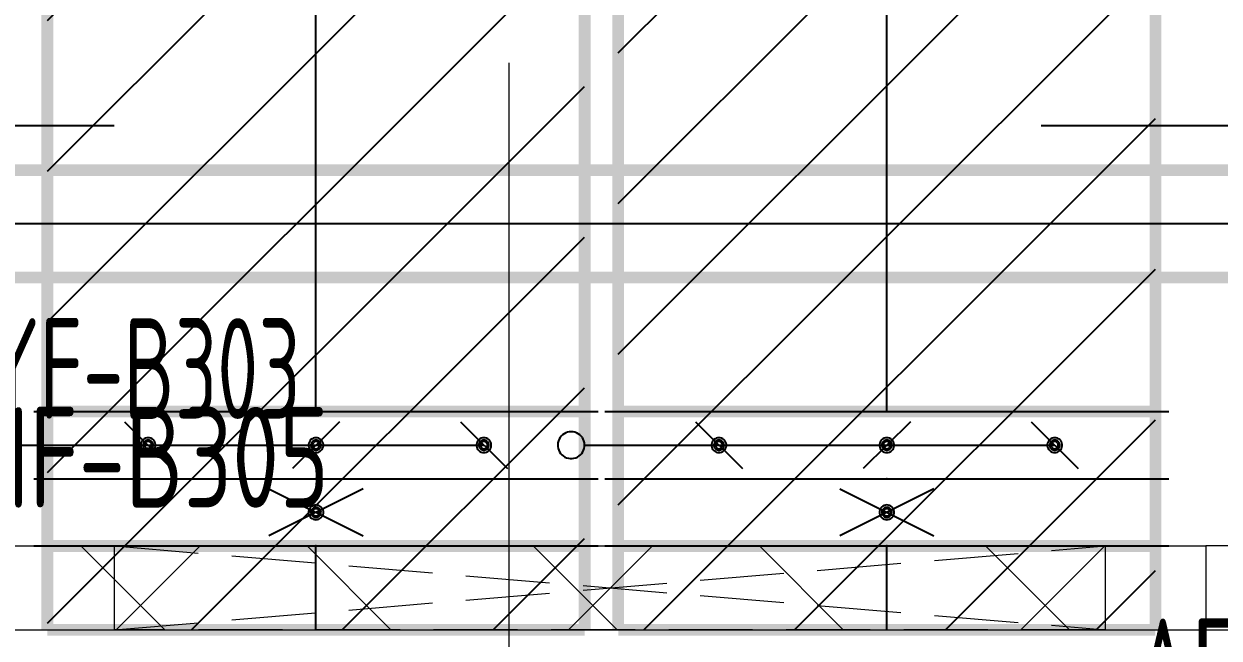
# Model space of a CAD drawing. Extents: x 4 to 13611208, y -605838 to 574722.
# Drawn here: x 13451852 to 13455412, y -5485 to -3655 of the extents above; entities that cross this region are included whole.
import ezdxf

# ---------------------------------------------------------------- set-up
doc = ezdxf.new("R2010")
doc.units = 0
doc.header["$LTSCALE"] = 1000
doc.header["$MEASUREMENT"] = 0
for name, pattern in [('CENTER2', [28.575, 19.05, -3.175, 3.175, -3.175]), ('DASH', [0.35, 0.25, -0.1]), ('DOTE', [2.42, 2, -0.2, 0.02, -0.2])]:
    doc.linetypes.add(name, pattern=pattern)
for name, color, linetype in [('DUCT-D-P中心线', 5, 'CENTER2'), ('DUCT-D-P标注', 7, 'Continuous'), ('DUCT-D-P法兰', 2, 'Continuous'), ('DUCT-D-P管', 6, 'Continuous'), ('DUCT-D-P管端线', 2, 'Continuous'), ('DUCT-D-P阀门', 7, 'Continuous'), ('DUCT-K-P中心线', 5, 'CENTER2'), ('DUCT-K-P标注', 7, 'Continuous'), ('DUCT-K-P管', 191, 'Continuous'), ('DUCT-X-P标注', 7, 'Continuous')]:
    doc.layers.add(name, color=color, linetype=linetype)
doc.layers.add('建筑底图', color=8, linetype='Continuous', lineweight=13)
doc.styles.add('67', font='gbenor.shx', dxfattribs={"width": 0.7, "bigfont": 'hztxt.shx'})
doc.styles.add('du', font='gbenor.shx', dxfattribs={"width": 0.8, "bigfont": 'hztxt.shx'})

# ---------------------------------------------------------------- blocks, each defined once
blk = doc.blocks.new('_FZH')
blk.add_lwpolyline([(-0.5, -0.5), (0.5, -0.5), (0.5, 0.5), (-0.5, 0.5)], close=True)

msp = doc.modelspace()

# ---------------------------------------------------------------- hatches: boundary and pattern name
at = {"layer": 'DUCT-D-P管'}
h = msp.add_hatch(dxfattribs=at)
h.set_pattern_fill('ANSI31', color=8, scale=200)
h.set_pattern_definition([(45, (0, 0), (-224.506403, 224.506403), [])])
h.paths.add_polyline_path([(13451922.1, -2710.3), (13453522.1, -2710.3), (13453522.1, -5460.3), (13451922.1, -5460.3)])
h.paths.add_polyline_path([(13453622.1, -2710.3), (13455222.1, -2710.3), (13455222.1, -5460.3), (13453622.1, -5460.3)])
at = {"layer": '建筑底图'}
h = msp.add_hatch(dxfattribs=at)
h.set_pattern_fill('ANSI37', color=8, scale=300, style=0)
h.set_pattern_definition([(45, (0, 0), (-336.759605, 336.759605), []), (135, (0, 0), (-336.759605, -336.759605), [])])
h.paths.add_polyline_path([(13455372.4, -5460.3), (13455372.4, -5210.3), (13455497.4, -5210.3), (13451822.4, -5210.3), (13451822.4, -5460.3)])

# ---------------------------------------------------------------- linework, layer by layer
at = {"layer": 'DUCT-D-P中心线'}
for p, q in [((13452722.1, -4809.7), (13452722.1, -2710.3)), ((13454422.1, -4809.7), (13454422.1, -2710.3)), ((13452722.1, -5460.3), (13452722.1, -5210.3)), ((13454422.1, -5460.3), (13454422.1, -5210.3))]:
    msp.add_line(p, q, dxfattribs=at)
at = {"layer": 'DUCT-D-P标注'}
for points in [[(13452121.1, -3957.9), (13449488.3, -3957.9)], [(13457615.9, -3957.9), (13454881.4, -3957.9)]]:
    msp.add_lwpolyline(points, dxfattribs=at)
at = {"layer": 'DUCT-D-P法兰'}
for p, q in [((13451882.1, -4809.8), (13453562.1, -4809.8)), ((13453582.1, -4809.8), (13455262.1, -4809.8)), ((13451882.1, -5010), (13453562.1, -5010)), ((13453582.1, -5010), (13455262.1, -5010)), ((13451882.1, -5210.2), (13453562.1, -5210.2)), ((13453582.1, -5210.2), (13455262.1, -5210.2))]:
    msp.add_line(p, q, dxfattribs=at)
at = {"layer": 'DUCT-D-P法兰', "color": 18, "true_color": 0x000000}
for p in [(13452722.1, -4809.7, 4315), (13452722.1, -4809.9, 4315), (13454422.1, -4809.7, 4315), (13454422.1, -4809.9, 4315), (13452722.1, -5009.9, 4315), (13452722.1, -5010.1, 4315), (13454422.1, -5009.9, 4315), (13454422.1, -5010.1, 4315), (13452722.1, -5210.1, 4315), (13452722.1, -5210.3, 4315), (13454422.1, -5210.1, 4315), (13454422.1, -5210.3, 4315)]:
    msp.add_point(p, dxfattribs=at)
at = {"layer": 'DUCT-D-P管', "const_width": 35}
for points in [[(13451922.1, -2710.3), (13451922.1, -4809.7)], [(13453522.1, -4809.7), (13453522.1, -2710.3)], [(13453622.1, -2710.3), (13453622.1, -4809.7)], [(13455222.1, -4809.7), (13455222.1, -2710.3)], [(13451922.1, -4809.7), (13453522.1, -4809.7)], [(13451922.1, -5009.9), (13451922.1, -4809.9)], [(13453522.1, -4809.9), (13453522.1, -5009.9)], [(13453622.1, -4809.7), (13455222.1, -4809.7)], [(13453622.1, -5009.9), (13453622.1, -4809.9)], [(13455222.1, -4809.9), (13455222.1, -5009.9)], [(13451922.1, -5210.1), (13451922.1, -5010.1)], [(13453522.1, -5010.1), (13453522.1, -5210.1)], [(13453622.1, -5210.1), (13453622.1, -5010.1)], [(13455222.1, -5010.1), (13455222.1, -5210.1)], [(13453522.1, -5210.3), (13451922.1, -5210.3)], [(13451922.1, -5210.3), (13451922.1, -5460.3)], [(13453522.1, -5460.3), (13453522.1, -5210.3)], [(13455222.1, -5210.3), (13453622.1, -5210.3)], [(13453622.1, -5210.3), (13453622.1, -5460.3)], [(13455222.1, -5460.3), (13455222.1, -5210.3)], [(13451922.1, -5460.3), (13453522.1, -5460.3)], [(13453622.1, -5460.3), (13455222.1, -5460.3)]]:
    msp.add_lwpolyline(points, dxfattribs=at)
at = {"layer": 'DUCT-D-P管端线'}
for p, q in [((13451922.1, -4809.9), (13453522.1, -4809.9)), ((13453622.1, -4809.9), (13455222.1, -4809.9)), ((13451922.1, -5009.9), (13453522.1, -5009.9)), ((13451922.1, -5010.1), (13453522.1, -5010.1)), ((13453622.1, -5009.9), (13455222.1, -5009.9)), ((13453622.1, -5010.1), (13455222.1, -5010.1)), ((13451922.1, -5210.1), (13453522.1, -5210.1)), ((13453622.1, -5210.1), (13455222.1, -5210.1))]:
    msp.add_line(p, q, dxfattribs=at)
at = {"layer": 'DUCT-D-P阀门'}
for p, q in [((13452152.1, -4839.9), (13452292.1, -4979.9)), ((13452792.1, -4839.9), (13452652.1, -4979.9)), ((13453152.1, -4839.9), (13453292.1, -4979.9)), ((13453852.1, -4839.9), (13453992.1, -4979.9)), ((13454492.1, -4839.9), (13454352.1, -4979.9)), ((13454852.1, -4839.9), (13454992.1, -4979.9)), ((13453460.9, -4875.9), (13453456.4, -4879.2)), ((13453465.8, -4873.3), (13453460.9, -4875.9)), ((13453471.1, -4871.4), (13453465.8, -4873.3)), ((13453476.5, -4870.3), (13453471.1, -4871.4)), ((13453482.1, -4869.9), (13453476.5, -4870.3)), ((13453487.7, -4870.3), (13453482.1, -4869.9)), ((13453493.1, -4871.4), (13453487.7, -4870.3)), ((13453498.4, -4873.3), (13453493.1, -4871.4)), ((13453503.3, -4875.9), (13453498.4, -4873.3)), ((13453507.8, -4879.2), (13453503.3, -4875.9)), ((13451822.1, -4909.9), (13451922.1, -4909.9)), ((13451922.1, -4909.9), (13452722.1, -4909.9)), ((13452200.8, -4903.8), (13452200, -4907.8)), ((13452200, -4907.8), (13452200, -4911.9)), ((13452200, -4911.9), (13452200.8, -4915.9)), ((13452202.3, -4900), (13452200.8, -4903.8)), ((13452204.4, -4896.5), (13452202.3, -4900)), ((13452207.2, -4893.5), (13452204.4, -4896.5)), ((13452207.5, -4906.3), (13452207.1, -4909.1)), ((13452207.1, -4909.1), (13452207.2, -4912)), ((13452210.4, -4891), (13452207.2, -4893.5)), ((13452208.4, -4903.6), (13452207.5, -4906.3)), ((13452209.9, -4901.2), (13452208.4, -4903.6)), ((13452211.7, -4899), (13452209.9, -4901.2)), ((13452214.1, -4889.2), (13452210.4, -4891)), ((13452211.7, -4907.3), (13452211.4, -4909.4)), ((13452211.4, -4909.4), (13452211.5, -4911.4)), ((13452211.5, -4911.4), (13452212, -4913.4)), ((13452214, -4897.2), (13452211.7, -4899)), ((13452212.3, -4905.4), (13452211.7, -4907.3)), ((13452213.4, -4903.6), (13452212.3, -4905.4)), ((13452214.7, -4902.1), (13452213.4, -4903.6)), ((13452216.5, -4895.9), (13452214, -4897.2)), ((13452218, -4888.1), (13452214.1, -4889.2)), ((13452216.3, -4900.8), (13452214.7, -4902.1)), ((13452218.1, -4899.9), (13452216.3, -4900.8)), ((13452219.3, -4895.1), (13452216.5, -4895.9)), ((13452222.1, -4887.7), (13452218, -4888.1)), ((13452220.1, -4899.3), (13452218.1, -4899.9)), ((13452222.1, -4894.9), (13452219.3, -4895.1)), ((13452222.1, -4899.1), (13452220.1, -4899.3)), ((13452226.2, -4888.1), (13452222.1, -4887.7)), ((13452224.9, -4895.1), (13452222.1, -4894.9)), ((13452224.1, -4899.3), (13452222.1, -4899.1)), ((13452222.1, -4909.9), (13453222.1, -4909.9)), ((13452226.1, -4899.9), (13452224.1, -4899.3)), ((13452227.7, -4895.9), (13452224.9, -4895.1)), ((13452227.9, -4900.8), (13452226.1, -4899.9)), ((13452230.1, -4889.2), (13452226.2, -4888.1)), ((13452230.2, -4897.2), (13452227.7, -4895.9)), ((13452229.5, -4902.1), (13452227.9, -4900.8)), ((13452230.8, -4903.6), (13452229.5, -4902.1)), ((13452233.8, -4891), (13452230.1, -4889.2)), ((13452232.5, -4899), (13452230.2, -4897.2)), ((13452231.9, -4905.4), (13452230.8, -4903.6)), ((13452232.5, -4907.3), (13452231.9, -4905.4)), ((13452232.2, -4913.4), (13452232.7, -4911.4)), ((13452234.3, -4901.2), (13452232.5, -4899)), ((13452232.8, -4909.4), (13452232.5, -4907.3)), ((13452232.7, -4911.4), (13452232.8, -4909.4)), ((13452237, -4893.5), (13452233.8, -4891)), ((13452235.7, -4903.6), (13452234.3, -4901.2)), ((13452236.7, -4906.3), (13452235.7, -4903.6)), ((13452237.1, -4909.1), (13452236.7, -4906.3)), ((13452239.8, -4896.5), (13452237, -4893.5)), ((13452237, -4912), (13452237.1, -4909.1)), ((13452241.9, -4900), (13452239.8, -4896.5)), ((13452243.4, -4903.8), (13452241.9, -4900)), ((13452244.2, -4907.8), (13452243.4, -4903.8)), ((13452243.4, -4915.9), (13452244.2, -4911.9)), ((13452244.2, -4911.9), (13452244.2, -4907.8)), ((13452700.8, -4903.8), (13452700, -4907.8)), ((13452700, -4907.8), (13452700, -4911.9)), ((13452700, -4911.9), (13452700.8, -4915.9)), ((13452702.3, -4900), (13452700.8, -4903.8)), ((13452704.4, -4896.5), (13452702.3, -4900)), ((13452707.2, -4893.5), (13452704.4, -4896.5)), ((13452707.5, -4906.3), (13452707.1, -4909.1)), ((13452707.1, -4909.1), (13452707.2, -4912)), ((13452710.4, -4891), (13452707.2, -4893.5)), ((13452708.4, -4903.6), (13452707.5, -4906.3)), ((13452709.9, -4901.2), (13452708.4, -4903.6)), ((13452711.7, -4899), (13452709.9, -4901.2)), ((13452714.1, -4889.2), (13452710.4, -4891)), ((13452711.7, -4907.3), (13452711.4, -4909.4)), ((13452711.4, -4909.4), (13452711.5, -4911.4)), ((13452711.5, -4911.4), (13452712, -4913.4)), ((13452714, -4897.2), (13452711.7, -4899)), ((13452712.3, -4905.4), (13452711.7, -4907.3)), ((13452713.4, -4903.6), (13452712.3, -4905.4)), ((13452714.7, -4902.1), (13452713.4, -4903.6)), ((13452716.5, -4895.9), (13452714, -4897.2)), ((13452718, -4888.1), (13452714.1, -4889.2)), ((13452716.3, -4900.8), (13452714.7, -4902.1)), ((13452718.1, -4899.9), (13452716.3, -4900.8)), ((13452719.3, -4895.1), (13452716.5, -4895.9)), ((13452722.1, -4887.7), (13452718, -4888.1)), ((13452720.1, -4899.3), (13452718.1, -4899.9)), ((13452722.1, -4894.9), (13452719.3, -4895.1)), ((13452722.1, -4899.1), (13452720.1, -4899.3)), ((13452726.2, -4888.1), (13452722.1, -4887.7)), ((13452724.9, -4895.1), (13452722.1, -4894.9)), ((13452724.1, -4899.3), (13452722.1, -4899.1)), ((13452726.1, -4899.9), (13452724.1, -4899.3)), ((13452727.7, -4895.9), (13452724.9, -4895.1)), ((13452727.9, -4900.8), (13452726.1, -4899.9)), ((13452730.1, -4889.2), (13452726.2, -4888.1)), ((13452730.2, -4897.2), (13452727.7, -4895.9)), ((13452729.5, -4902.1), (13452727.9, -4900.8)), ((13452730.8, -4903.6), (13452729.5, -4902.1)), ((13452733.8, -4891), (13452730.1, -4889.2)), ((13452732.5, -4899), (13452730.2, -4897.2)), ((13452731.9, -4905.4), (13452730.8, -4903.6)), ((13452732.5, -4907.3), (13452731.9, -4905.4)), ((13452732.2, -4913.4), (13452732.7, -4911.4)), ((13452734.3, -4901.2), (13452732.5, -4899)), ((13452732.8, -4909.4), (13452732.5, -4907.3)), ((13452732.7, -4911.4), (13452732.8, -4909.4)), ((13452737, -4893.5), (13452733.8, -4891)), ((13452735.7, -4903.6), (13452734.3, -4901.2)), ((13452736.7, -4906.3), (13452735.7, -4903.6)), ((13452737.1, -4909.1), (13452736.7, -4906.3)), ((13452739.8, -4896.5), (13452737, -4893.5)), ((13452737, -4912), (13452737.1, -4909.1)), ((13452741.9, -4900), (13452739.8, -4896.5)), ((13452743.4, -4903.8), (13452741.9, -4900)), ((13452744.2, -4907.8), (13452743.4, -4903.8)), ((13452743.4, -4915.9), (13452744.2, -4911.9)), ((13452744.2, -4911.9), (13452744.2, -4907.8)), ((13453200.8, -4903.8), (13453200, -4907.8)), ((13453200, -4907.8), (13453200, -4911.9)), ((13453200, -4911.9), (13453200.8, -4915.9)), ((13453202.3, -4900), (13453200.8, -4903.8)), ((13453204.4, -4896.5), (13453202.3, -4900)), ((13453207.2, -4893.5), (13453204.4, -4896.5)), ((13453207.5, -4906.3), (13453207.1, -4909.1)), ((13453207.1, -4909.1), (13453207.2, -4912)), ((13453210.4, -4891), (13453207.2, -4893.5)), ((13453208.4, -4903.6), (13453207.5, -4906.3)), ((13453209.9, -4901.2), (13453208.4, -4903.6)), ((13453211.7, -4899), (13453209.9, -4901.2)), ((13453214.1, -4889.2), (13453210.4, -4891)), ((13453211.7, -4907.3), (13453211.4, -4909.4)), ((13453211.4, -4909.4), (13453211.5, -4911.4)), ((13453211.5, -4911.4), (13453212, -4913.4)), ((13453214, -4897.2), (13453211.7, -4899)), ((13453212.3, -4905.4), (13453211.7, -4907.3)), ((13453213.4, -4903.6), (13453212.3, -4905.4)), ((13453214.7, -4902.1), (13453213.4, -4903.6)), ((13453216.5, -4895.9), (13453214, -4897.2)), ((13453218, -4888.1), (13453214.1, -4889.2)), ((13453216.3, -4900.8), (13453214.7, -4902.1)), ((13453218.1, -4899.9), (13453216.3, -4900.8)), ((13453219.3, -4895.1), (13453216.5, -4895.9)), ((13453222.1, -4887.7), (13453218, -4888.1)), ((13453220.1, -4899.3), (13453218.1, -4899.9)), ((13453222.1, -4894.9), (13453219.3, -4895.1)), ((13453222.1, -4899.1), (13453220.1, -4899.3)), ((13453226.2, -4888.1), (13453222.1, -4887.7)), ((13453224.9, -4895.1), (13453222.1, -4894.9)), ((13453224.1, -4899.3), (13453222.1, -4899.1)), ((13453226.1, -4899.9), (13453224.1, -4899.3)), ((13453227.7, -4895.9), (13453224.9, -4895.1)), ((13453227.9, -4900.8), (13453226.1, -4899.9)), ((13453230.1, -4889.2), (13453226.2, -4888.1)), ((13453230.2, -4897.2), (13453227.7, -4895.9)), ((13453229.5, -4902.1), (13453227.9, -4900.8)), ((13453230.8, -4903.6), (13453229.5, -4902.1)), ((13453233.8, -4891), (13453230.1, -4889.2)), ((13453232.5, -4899), (13453230.2, -4897.2)), ((13453231.9, -4905.4), (13453230.8, -4903.6)), ((13453232.5, -4907.3), (13453231.9, -4905.4)), ((13453232.2, -4913.4), (13453232.7, -4911.4)), ((13453234.3, -4901.2), (13453232.5, -4899)), ((13453232.8, -4909.4), (13453232.5, -4907.3)), ((13453232.7, -4911.4), (13453232.8, -4909.4)), ((13453237, -4893.5), (13453233.8, -4891)), ((13453235.7, -4903.6), (13453234.3, -4901.2)), ((13453236.7, -4906.3), (13453235.7, -4903.6)), ((13453237.1, -4909.1), (13453236.7, -4906.3)), ((13453239.8, -4896.5), (13453237, -4893.5)), ((13453237, -4912), (13453237.1, -4909.1)), ((13453241.9, -4900), (13453239.8, -4896.5)), ((13453243.4, -4903.8), (13453241.9, -4900)), ((13453244.2, -4907.8), (13453243.4, -4903.8)), ((13453243.4, -4915.9), (13453244.2, -4911.9)), ((13453244.2, -4911.9), (13453244.2, -4907.8)), ((13453442.7, -4902.9), (13453442.1, -4908.5)), ((13453442.1, -4908.5), (13453442.3, -4914)), ((13453444.1, -4897.5), (13453442.7, -4902.9)), ((13453446.1, -4892.3), (13453444.1, -4897.5)), ((13453448.9, -4887.5), (13453446.1, -4892.3)), ((13453452.4, -4883.1), (13453448.9, -4887.5)), ((13453456.4, -4879.2), (13453452.4, -4883.1)), ((13453511.8, -4883.1), (13453507.8, -4879.2)), ((13453515.3, -4887.5), (13453511.8, -4883.1)), ((13453518.1, -4892.3), (13453515.3, -4887.5)), ((13453520.1, -4897.5), (13453518.1, -4892.3)), ((13453521.5, -4902.9), (13453520.1, -4897.5)), ((13453522.1, -4908.5), (13453521.5, -4902.9)), ((13453521.9, -4914), (13453522.1, -4908.5)), ((13453522.1, -4909.9), (13453622.1, -4909.9)), ((13453622.1, -4909.9), (13454422.1, -4909.9)), ((13453900.8, -4903.8), (13453900, -4907.8)), ((13453900, -4907.8), (13453900, -4911.9)), ((13453900, -4911.9), (13453900.8, -4915.9)), ((13453902.3, -4900), (13453900.8, -4903.8)), ((13453904.4, -4896.5), (13453902.3, -4900)), ((13453907.2, -4893.5), (13453904.4, -4896.5)), ((13453907.5, -4906.3), (13453907.1, -4909.1)), ((13453907.1, -4909.1), (13453907.2, -4912)), ((13453910.4, -4891), (13453907.2, -4893.5)), ((13453908.4, -4903.6), (13453907.5, -4906.3)), ((13453909.9, -4901.2), (13453908.4, -4903.6)), ((13453911.7, -4899), (13453909.9, -4901.2)), ((13453914.1, -4889.2), (13453910.4, -4891)), ((13453911.7, -4907.3), (13453911.4, -4909.4)), ((13453911.4, -4909.4), (13453911.5, -4911.4)), ((13453911.5, -4911.4), (13453912, -4913.4)), ((13453914, -4897.2), (13453911.7, -4899)), ((13453912.3, -4905.4), (13453911.7, -4907.3)), ((13453913.4, -4903.6), (13453912.3, -4905.4)), ((13453914.7, -4902.1), (13453913.4, -4903.6)), ((13453916.5, -4895.9), (13453914, -4897.2)), ((13453918, -4888.1), (13453914.1, -4889.2)), ((13453916.3, -4900.8), (13453914.7, -4902.1)), ((13453918.1, -4899.9), (13453916.3, -4900.8)), ((13453919.3, -4895.1), (13453916.5, -4895.9)), ((13453922.1, -4887.7), (13453918, -4888.1)), ((13453920.1, -4899.3), (13453918.1, -4899.9)), ((13453922.1, -4894.9), (13453919.3, -4895.1)), ((13453922.1, -4899.1), (13453920.1, -4899.3)), ((13453926.2, -4888.1), (13453922.1, -4887.7)), ((13453924.9, -4895.1), (13453922.1, -4894.9)), ((13453924.1, -4899.3), (13453922.1, -4899.1)), ((13453922.1, -4909.9), (13454922.1, -4909.9)), ((13453926.1, -4899.9), (13453924.1, -4899.3)), ((13453927.7, -4895.9), (13453924.9, -4895.1)), ((13453927.9, -4900.8), (13453926.1, -4899.9)), ((13453930.1, -4889.2), (13453926.2, -4888.1)), ((13453930.2, -4897.2), (13453927.7, -4895.9)), ((13453929.5, -4902.1), (13453927.9, -4900.8)), ((13453930.8, -4903.6), (13453929.5, -4902.1)), ((13453933.8, -4891), (13453930.1, -4889.2)), ((13453932.5, -4899), (13453930.2, -4897.2)), ((13453931.9, -4905.4), (13453930.8, -4903.6)), ((13453932.5, -4907.3), (13453931.9, -4905.4)), ((13453932.2, -4913.4), (13453932.7, -4911.4)), ((13453934.3, -4901.2), (13453932.5, -4899)), ((13453932.8, -4909.4), (13453932.5, -4907.3)), ((13453932.7, -4911.4), (13453932.8, -4909.4)), ((13453937, -4893.5), (13453933.8, -4891)), ((13453935.7, -4903.6), (13453934.3, -4901.2)), ((13453936.7, -4906.3), (13453935.7, -4903.6)), ((13453937.1, -4909.1), (13453936.7, -4906.3)), ((13453939.8, -4896.5), (13453937, -4893.5)), ((13453937, -4912), (13453937.1, -4909.1)), ((13453941.9, -4900), (13453939.8, -4896.5)), ((13453943.4, -4903.8), (13453941.9, -4900)), ((13453944.2, -4907.8), (13453943.4, -4903.8)), ((13453943.4, -4915.9), (13453944.2, -4911.9)), ((13453944.2, -4911.9), (13453944.2, -4907.8)), ((13454400.8, -4903.8), (13454400, -4907.8)), ((13454400, -4907.8), (13454400, -4911.9)), ((13454400, -4911.9), (13454400.8, -4915.9)), ((13454402.3, -4900), (13454400.8, -4903.8)), ((13454404.4, -4896.5), (13454402.3, -4900)), ((13454407.2, -4893.5), (13454404.4, -4896.5)), ((13454407.5, -4906.3), (13454407.1, -4909.1)), ((13454407.1, -4909.1), (13454407.2, -4912)), ((13454410.4, -4891), (13454407.2, -4893.5)), ((13454408.4, -4903.6), (13454407.5, -4906.3)), ((13454409.9, -4901.2), (13454408.4, -4903.6)), ((13454411.7, -4899), (13454409.9, -4901.2)), ((13454414.1, -4889.2), (13454410.4, -4891)), ((13454411.7, -4907.3), (13454411.4, -4909.4)), ((13454411.4, -4909.4), (13454411.5, -4911.4)), ((13454411.5, -4911.4), (13454412, -4913.4)), ((13454414, -4897.2), (13454411.7, -4899)), ((13454412.3, -4905.4), (13454411.7, -4907.3)), ((13454413.4, -4903.6), (13454412.3, -4905.4)), ((13454414.7, -4902.1), (13454413.4, -4903.6)), ((13454416.5, -4895.9), (13454414, -4897.2)), ((13454418, -4888.1), (13454414.1, -4889.2)), ((13454416.3, -4900.8), (13454414.7, -4902.1)), ((13454418.1, -4899.9), (13454416.3, -4900.8)), ((13454419.3, -4895.1), (13454416.5, -4895.9)), ((13454422.1, -4887.7), (13454418, -4888.1)), ((13454420.1, -4899.3), (13454418.1, -4899.9)), ((13454422.1, -4894.9), (13454419.3, -4895.1)), ((13454422.1, -4899.1), (13454420.1, -4899.3)), ((13454426.2, -4888.1), (13454422.1, -4887.7)), ((13454424.9, -4895.1), (13454422.1, -4894.9)), ((13454424.1, -4899.3), (13454422.1, -4899.1)), ((13454426.1, -4899.9), (13454424.1, -4899.3)), ((13454427.7, -4895.9), (13454424.9, -4895.1)), ((13454427.9, -4900.8), (13454426.1, -4899.9)), ((13454430.1, -4889.2), (13454426.2, -4888.1)), ((13454430.2, -4897.2), (13454427.7, -4895.9)), ((13454429.5, -4902.1), (13454427.9, -4900.8)), ((13454430.8, -4903.6), (13454429.5, -4902.1)), ((13454433.8, -4891), (13454430.1, -4889.2)), ((13454432.5, -4899), (13454430.2, -4897.2)), ((13454431.9, -4905.4), (13454430.8, -4903.6)), ((13454432.5, -4907.3), (13454431.9, -4905.4)), ((13454432.2, -4913.4), (13454432.7, -4911.4)), ((13454434.3, -4901.2), (13454432.5, -4899)), ((13454432.8, -4909.4), (13454432.5, -4907.3)), ((13454432.7, -4911.4), (13454432.8, -4909.4)), ((13454437, -4893.5), (13454433.8, -4891)), ((13454435.7, -4903.6), (13454434.3, -4901.2)), ((13454436.7, -4906.3), (13454435.7, -4903.6)), ((13454437.1, -4909.1), (13454436.7, -4906.3)), ((13454439.8, -4896.5), (13454437, -4893.5)), ((13454437, -4912), (13454437.1, -4909.1)), ((13454441.9, -4900), (13454439.8, -4896.5)), ((13454443.4, -4903.8), (13454441.9, -4900)), ((13454444.2, -4907.8), (13454443.4, -4903.8)), ((13454443.4, -4915.9), (13454444.2, -4911.9)), ((13454444.2, -4911.9), (13454444.2, -4907.8)), ((13454900.8, -4903.8), (13454900, -4907.8)), ((13454900, -4907.8), (13454900, -4911.9)), ((13454900, -4911.9), (13454900.8, -4915.9)), ((13454902.3, -4900), (13454900.8, -4903.8)), ((13454904.4, -4896.5), (13454902.3, -4900)), ((13454907.2, -4893.5), (13454904.4, -4896.5)), ((13454907.5, -4906.3), (13454907.1, -4909.1)), ((13454907.1, -4909.1), (13454907.2, -4912)), ((13454910.4, -4891), (13454907.2, -4893.5)), ((13454908.4, -4903.6), (13454907.5, -4906.3)), ((13454909.9, -4901.2), (13454908.4, -4903.6)), ((13454911.7, -4899), (13454909.9, -4901.2)), ((13454914.1, -4889.2), (13454910.4, -4891)), ((13454911.7, -4907.3), (13454911.4, -4909.4)), ((13454911.4, -4909.4), (13454911.5, -4911.4)), ((13454911.5, -4911.4), (13454912, -4913.4)), ((13454914, -4897.2), (13454911.7, -4899)), ((13454912.3, -4905.4), (13454911.7, -4907.3)), ((13454913.4, -4903.6), (13454912.3, -4905.4)), ((13454914.7, -4902.1), (13454913.4, -4903.6)), ((13454916.5, -4895.9), (13454914, -4897.2)), ((13454918, -4888.1), (13454914.1, -4889.2)), ((13454916.3, -4900.8), (13454914.7, -4902.1)), ((13454918.1, -4899.9), (13454916.3, -4900.8)), ((13454919.3, -4895.1), (13454916.5, -4895.9)), ((13454922.1, -4887.7), (13454918, -4888.1)), ((13454920.1, -4899.3), (13454918.1, -4899.9)), ((13454922.1, -4894.9), (13454919.3, -4895.1)), ((13454922.1, -4899.1), (13454920.1, -4899.3)), ((13454926.2, -4888.1), (13454922.1, -4887.7)), ((13454924.9, -4895.1), (13454922.1, -4894.9)), ((13454924.1, -4899.3), (13454922.1, -4899.1)), ((13454926.1, -4899.9), (13454924.1, -4899.3)), ((13454927.7, -4895.9), (13454924.9, -4895.1)), ((13454927.9, -4900.8), (13454926.1, -4899.9)), ((13454930.1, -4889.2), (13454926.2, -4888.1)), ((13454930.2, -4897.2), (13454927.7, -4895.9)), ((13454929.5, -4902.1), (13454927.9, -4900.8)), ((13454930.8, -4903.6), (13454929.5, -4902.1)), ((13454933.8, -4891), (13454930.1, -4889.2)), ((13454932.5, -4899), (13454930.2, -4897.2)), ((13454931.9, -4905.4), (13454930.8, -4903.6)), ((13454932.5, -4907.3), (13454931.9, -4905.4)), ((13454932.2, -4913.4), (13454932.7, -4911.4)), ((13454934.3, -4901.2), (13454932.5, -4899)), ((13454932.8, -4909.4), (13454932.5, -4907.3)), ((13454932.7, -4911.4), (13454932.8, -4909.4)), ((13454937, -4893.5), (13454933.8, -4891)), ((13454935.7, -4903.6), (13454934.3, -4901.2)), ((13454936.7, -4906.3), (13454935.7, -4903.6)), ((13454937.1, -4909.1), (13454936.7, -4906.3)), ((13454939.8, -4896.5), (13454937, -4893.5)), ((13454937, -4912), (13454937.1, -4909.1)), ((13454941.9, -4900), (13454939.8, -4896.5)), ((13454943.4, -4903.8), (13454941.9, -4900)), ((13454944.2, -4907.8), (13454943.4, -4903.8)), ((13454943.4, -4915.9), (13454944.2, -4911.9)), ((13454944.2, -4911.9), (13454944.2, -4907.8)), ((13452200.8, -4915.9), (13452202.3, -4919.7)), ((13452202.3, -4919.7), (13452204.4, -4923.2)), ((13452204.4, -4923.2), (13452207.2, -4926.2)), ((13452207.2, -4912), (13452207.9, -4914.8)), ((13452207.2, -4926.2), (13452210.4, -4928.7)), ((13452207.9, -4914.8), (13452209.1, -4917.4)), ((13452209.1, -4917.4), (13452210.8, -4919.7)), ((13452210.4, -4928.7), (13452214.1, -4930.5)), ((13452210.8, -4919.7), (13452212.8, -4921.7)), ((13452212, -4913.4), (13452212.8, -4915.2)), ((13452212.8, -4915.2), (13452214, -4916.9)), ((13452212.8, -4921.7), (13452215.2, -4923.2)), ((13452214, -4916.9), (13452215.5, -4918.3)), ((13452214.1, -4930.5), (13452218, -4931.6)), ((13452215.2, -4923.2), (13452217.9, -4924.3)), ((13452215.5, -4918.3), (13452217.2, -4919.4)), ((13452217.2, -4919.4), (13452219.1, -4920.2)), ((13452217.9, -4924.3), (13452220.7, -4924.8)), ((13452218, -4931.6), (13452222.1, -4932)), ((13452219.1, -4920.2), (13452221.1, -4920.5)), ((13452220.7, -4924.8), (13452223.5, -4924.8)), ((13452221.1, -4920.5), (13452223.1, -4920.5)), ((13452222.1, -4932), (13452226.2, -4931.6)), ((13452223.1, -4920.5), (13452225.1, -4920.2)), ((13452223.5, -4924.8), (13452226.3, -4924.3)), ((13452225.1, -4920.2), (13452227, -4919.4)), ((13452226.2, -4931.6), (13452230.1, -4930.5)), ((13452226.3, -4924.3), (13452229, -4923.2)), ((13452227, -4919.4), (13452228.7, -4918.3)), ((13452228.7, -4918.3), (13452230.2, -4916.9)), ((13452229, -4923.2), (13452231.4, -4921.7)), ((13452230.1, -4930.5), (13452233.8, -4928.7)), ((13452230.2, -4916.9), (13452231.4, -4915.2)), ((13452231.4, -4915.2), (13452232.2, -4913.4)), ((13452231.4, -4921.7), (13452233.4, -4919.7)), ((13452233.4, -4919.7), (13452235.1, -4917.4)), ((13452233.8, -4928.7), (13452237, -4926.2)), ((13452235.1, -4917.4), (13452236.3, -4914.8)), ((13452236.3, -4914.8), (13452237, -4912)), ((13452237, -4926.2), (13452239.8, -4923.2)), ((13452239.8, -4923.2), (13452241.9, -4919.7)), ((13452241.9, -4919.7), (13452243.4, -4915.9)), ((13452700.8, -4915.9), (13452702.3, -4919.7)), ((13452702.3, -4919.7), (13452704.4, -4923.2)), ((13452704.4, -4923.2), (13452707.2, -4926.2)), ((13452707.2, -4912), (13452707.9, -4914.8)), ((13452707.2, -4926.2), (13452710.4, -4928.7)), ((13452707.9, -4914.8), (13452709.1, -4917.4)), ((13452709.1, -4917.4), (13452710.8, -4919.7)), ((13452710.4, -4928.7), (13452714.1, -4930.5)), ((13452710.8, -4919.7), (13452712.8, -4921.7)), ((13452712, -4913.4), (13452712.8, -4915.2)), ((13452712.8, -4915.2), (13452714, -4916.9)), ((13452712.8, -4921.7), (13452715.2, -4923.2)), ((13452714, -4916.9), (13452715.5, -4918.3)), ((13452714.1, -4930.5), (13452718, -4931.6)), ((13452715.2, -4923.2), (13452717.9, -4924.3)), ((13452715.5, -4918.3), (13452717.2, -4919.4)), ((13452717.2, -4919.4), (13452719.1, -4920.2)), ((13452717.9, -4924.3), (13452720.7, -4924.8)), ((13452718, -4931.6), (13452722.1, -4932)), ((13452719.1, -4920.2), (13452721.1, -4920.5)), ((13452720.7, -4924.8), (13452723.5, -4924.8)), ((13452721.1, -4920.5), (13452723.1, -4920.5)), ((13452722.1, -4932), (13452726.2, -4931.6)), ((13452723.1, -4920.5), (13452725.1, -4920.2)), ((13452723.5, -4924.8), (13452726.3, -4924.3)), ((13452725.1, -4920.2), (13452727, -4919.4)), ((13452726.2, -4931.6), (13452730.1, -4930.5)), ((13452726.3, -4924.3), (13452729, -4923.2)), ((13452727, -4919.4), (13452728.7, -4918.3)), ((13452728.7, -4918.3), (13452730.2, -4916.9)), ((13452729, -4923.2), (13452731.4, -4921.7)), ((13452730.1, -4930.5), (13452733.8, -4928.7)), ((13452730.2, -4916.9), (13452731.4, -4915.2)), ((13452731.4, -4915.2), (13452732.2, -4913.4)), ((13452731.4, -4921.7), (13452733.4, -4919.7)), ((13452733.4, -4919.7), (13452735.1, -4917.4)), ((13452733.8, -4928.7), (13452737, -4926.2)), ((13452735.1, -4917.4), (13452736.3, -4914.8)), ((13452736.3, -4914.8), (13452737, -4912)), ((13452737, -4926.2), (13452739.8, -4923.2)), ((13452739.8, -4923.2), (13452741.9, -4919.7)), ((13452741.9, -4919.7), (13452743.4, -4915.9)), ((13453200.8, -4915.9), (13453202.3, -4919.7)), ((13453202.3, -4919.7), (13453204.4, -4923.2)), ((13453204.4, -4923.2), (13453207.2, -4926.2)), ((13453207.2, -4912), (13453207.9, -4914.8)), ((13453207.2, -4926.2), (13453210.4, -4928.7)), ((13453207.9, -4914.8), (13453209.1, -4917.4)), ((13453209.1, -4917.4), (13453210.8, -4919.7)), ((13453210.4, -4928.7), (13453214.1, -4930.5)), ((13453210.8, -4919.7), (13453212.8, -4921.7)), ((13453212, -4913.4), (13453212.8, -4915.2)), ((13453212.8, -4915.2), (13453214, -4916.9)), ((13453212.8, -4921.7), (13453215.2, -4923.2)), ((13453214, -4916.9), (13453215.5, -4918.3)), ((13453214.1, -4930.5), (13453218, -4931.6)), ((13453215.2, -4923.2), (13453217.9, -4924.3)), ((13453215.5, -4918.3), (13453217.2, -4919.4)), ((13453217.2, -4919.4), (13453219.1, -4920.2)), ((13453217.9, -4924.3), (13453220.7, -4924.8)), ((13453218, -4931.6), (13453222.1, -4932)), ((13453219.1, -4920.2), (13453221.1, -4920.5)), ((13453220.7, -4924.8), (13453223.5, -4924.8)), ((13453221.1, -4920.5), (13453223.1, -4920.5)), ((13453222.1, -4932), (13453226.2, -4931.6)), ((13453223.1, -4920.5), (13453225.1, -4920.2)), ((13453223.5, -4924.8), (13453226.3, -4924.3)), ((13453225.1, -4920.2), (13453227, -4919.4)), ((13453226.2, -4931.6), (13453230.1, -4930.5)), ((13453226.3, -4924.3), (13453229, -4923.2)), ((13453227, -4919.4), (13453228.7, -4918.3)), ((13453228.7, -4918.3), (13453230.2, -4916.9)), ((13453229, -4923.2), (13453231.4, -4921.7)), ((13453230.1, -4930.5), (13453233.8, -4928.7)), ((13453230.2, -4916.9), (13453231.4, -4915.2)), ((13453231.4, -4915.2), (13453232.2, -4913.4)), ((13453231.4, -4921.7), (13453233.4, -4919.7)), ((13453233.4, -4919.7), (13453235.1, -4917.4)), ((13453233.8, -4928.7), (13453237, -4926.2)), ((13453235.1, -4917.4), (13453236.3, -4914.8)), ((13453236.3, -4914.8), (13453237, -4912)), ((13453237, -4926.2), (13453239.8, -4923.2)), ((13453239.8, -4923.2), (13453241.9, -4919.7)), ((13453241.9, -4919.7), (13453243.4, -4915.9)), ((13453442.3, -4914), (13453443.3, -4919.5)), ((13453443.3, -4919.5), (13453445, -4924.8)), ((13453445, -4924.8), (13453447.5, -4929.9)), ((13453447.5, -4929.9), (13453450.6, -4934.5)), ((13453450.6, -4934.5), (13453454.3, -4938.6)), ((13453454.3, -4938.6), (13453458.6, -4942.2)), ((13453458.6, -4942.2), (13453463.3, -4945.2)), ((13453463.3, -4945.2), (13453468.4, -4947.5)), ((13453468.4, -4947.5), (13453473.8, -4949)), ((13453490.4, -4949), (13453495.8, -4947.5)), ((13453495.8, -4947.5), (13453500.9, -4945.2)), ((13453500.9, -4945.2), (13453505.6, -4942.2)), ((13453505.6, -4942.2), (13453509.9, -4938.6)), ((13453509.9, -4938.6), (13453513.6, -4934.5)), ((13453513.6, -4934.5), (13453516.7, -4929.9)), ((13453516.7, -4929.9), (13453519.2, -4924.8)), ((13453519.2, -4924.8), (13453520.9, -4919.5)), ((13453520.9, -4919.5), (13453521.9, -4914)), ((13453900.8, -4915.9), (13453902.3, -4919.7)), ((13453902.3, -4919.7), (13453904.4, -4923.2)), ((13453904.4, -4923.2), (13453907.2, -4926.2)), ((13453907.2, -4912), (13453907.9, -4914.8)), ((13453907.2, -4926.2), (13453910.4, -4928.7)), ((13453907.9, -4914.8), (13453909.1, -4917.4)), ((13453909.1, -4917.4), (13453910.8, -4919.7)), ((13453910.4, -4928.7), (13453914.1, -4930.5)), ((13453910.8, -4919.7), (13453912.8, -4921.7)), ((13453912, -4913.4), (13453912.8, -4915.2)), ((13453912.8, -4915.2), (13453914, -4916.9)), ((13453912.8, -4921.7), (13453915.2, -4923.2)), ((13453914, -4916.9), (13453915.5, -4918.3)), ((13453914.1, -4930.5), (13453918, -4931.6)), ((13453915.2, -4923.2), (13453917.9, -4924.3)), ((13453915.5, -4918.3), (13453917.2, -4919.4)), ((13453917.2, -4919.4), (13453919.1, -4920.2)), ((13453917.9, -4924.3), (13453920.7, -4924.8)), ((13453918, -4931.6), (13453922.1, -4932)), ((13453919.1, -4920.2), (13453921.1, -4920.5)), ((13453920.7, -4924.8), (13453923.5, -4924.8)), ((13453921.1, -4920.5), (13453923.1, -4920.5)), ((13453922.1, -4932), (13453926.2, -4931.6)), ((13453923.1, -4920.5), (13453925.1, -4920.2)), ((13453923.5, -4924.8), (13453926.3, -4924.3)), ((13453925.1, -4920.2), (13453927, -4919.4)), ((13453926.2, -4931.6), (13453930.1, -4930.5)), ((13453926.3, -4924.3), (13453929, -4923.2)), ((13453927, -4919.4), (13453928.7, -4918.3)), ((13453928.7, -4918.3), (13453930.2, -4916.9)), ((13453929, -4923.2), (13453931.4, -4921.7)), ((13453930.1, -4930.5), (13453933.8, -4928.7)), ((13453930.2, -4916.9), (13453931.4, -4915.2)), ((13453931.4, -4915.2), (13453932.2, -4913.4)), ((13453931.4, -4921.7), (13453933.4, -4919.7)), ((13453933.4, -4919.7), (13453935.1, -4917.4)), ((13453933.8, -4928.7), (13453937, -4926.2)), ((13453935.1, -4917.4), (13453936.3, -4914.8)), ((13453936.3, -4914.8), (13453937, -4912)), ((13453937, -4926.2), (13453939.8, -4923.2)), ((13453939.8, -4923.2), (13453941.9, -4919.7)), ((13453941.9, -4919.7), (13453943.4, -4915.9)), ((13454400.8, -4915.9), (13454402.3, -4919.7)), ((13454402.3, -4919.7), (13454404.4, -4923.2)), ((13454404.4, -4923.2), (13454407.2, -4926.2)), ((13454407.2, -4912), (13454407.9, -4914.8)), ((13454407.2, -4926.2), (13454410.4, -4928.7)), ((13454407.9, -4914.8), (13454409.1, -4917.4)), ((13454409.1, -4917.4), (13454410.8, -4919.7)), ((13454410.4, -4928.7), (13454414.1, -4930.5)), ((13454410.8, -4919.7), (13454412.8, -4921.7)), ((13454412, -4913.4), (13454412.8, -4915.2)), ((13454412.8, -4915.2), (13454414, -4916.9)), ((13454412.8, -4921.7), (13454415.2, -4923.2)), ((13454414, -4916.9), (13454415.5, -4918.3)), ((13454414.1, -4930.5), (13454418, -4931.6)), ((13454415.2, -4923.2), (13454417.9, -4924.3)), ((13454415.5, -4918.3), (13454417.2, -4919.4)), ((13454417.2, -4919.4), (13454419.1, -4920.2)), ((13454417.9, -4924.3), (13454420.7, -4924.8)), ((13454418, -4931.6), (13454422.1, -4932)), ((13454419.1, -4920.2), (13454421.1, -4920.5)), ((13454420.7, -4924.8), (13454423.5, -4924.8)), ((13454421.1, -4920.5), (13454423.1, -4920.5)), ((13454422.1, -4932), (13454426.2, -4931.6)), ((13454423.1, -4920.5), (13454425.1, -4920.2)), ((13454423.5, -4924.8), (13454426.3, -4924.3)), ((13454425.1, -4920.2), (13454427, -4919.4)), ((13454426.2, -4931.6), (13454430.1, -4930.5)), ((13454426.3, -4924.3), (13454429, -4923.2)), ((13454427, -4919.4), (13454428.7, -4918.3)), ((13454428.7, -4918.3), (13454430.2, -4916.9)), ((13454429, -4923.2), (13454431.4, -4921.7)), ((13454430.1, -4930.5), (13454433.8, -4928.7)), ((13454430.2, -4916.9), (13454431.4, -4915.2)), ((13454431.4, -4915.2), (13454432.2, -4913.4)), ((13454431.4, -4921.7), (13454433.4, -4919.7)), ((13454433.4, -4919.7), (13454435.1, -4917.4)), ((13454433.8, -4928.7), (13454437, -4926.2)), ((13454435.1, -4917.4), (13454436.3, -4914.8)), ((13454436.3, -4914.8), (13454437, -4912)), ((13454437, -4926.2), (13454439.8, -4923.2)), ((13454439.8, -4923.2), (13454441.9, -4919.7)), ((13454441.9, -4919.7), (13454443.4, -4915.9)), ((13454900.8, -4915.9), (13454902.3, -4919.7)), ((13454902.3, -4919.7), (13454904.4, -4923.2)), ((13454904.4, -4923.2), (13454907.2, -4926.2)), ((13454907.2, -4912), (13454907.9, -4914.8)), ((13454907.2, -4926.2), (13454910.4, -4928.7)), ((13454907.9, -4914.8), (13454909.1, -4917.4)), ((13454909.1, -4917.4), (13454910.8, -4919.7)), ((13454910.4, -4928.7), (13454914.1, -4930.5)), ((13454910.8, -4919.7), (13454912.8, -4921.7)), ((13454912, -4913.4), (13454912.8, -4915.2)), ((13454912.8, -4915.2), (13454914, -4916.9)), ((13454912.8, -4921.7), (13454915.2, -4923.2)), ((13454914, -4916.9), (13454915.5, -4918.3)), ((13454914.1, -4930.5), (13454918, -4931.6)), ((13454915.2, -4923.2), (13454917.9, -4924.3)), ((13454915.5, -4918.3), (13454917.2, -4919.4)), ((13454917.2, -4919.4), (13454919.1, -4920.2)), ((13454917.9, -4924.3), (13454920.7, -4924.8)), ((13454918, -4931.6), (13454922.1, -4932)), ((13454919.1, -4920.2), (13454921.1, -4920.5)), ((13454920.7, -4924.8), (13454923.5, -4924.8)), ((13454921.1, -4920.5), (13454923.1, -4920.5)), ((13454922.1, -4932), (13454926.2, -4931.6)), ((13454923.1, -4920.5), (13454925.1, -4920.2)), ((13454923.5, -4924.8), (13454926.3, -4924.3)), ((13454925.1, -4920.2), (13454927, -4919.4)), ((13454926.2, -4931.6), (13454930.1, -4930.5)), ((13454926.3, -4924.3), (13454929, -4923.2)), ((13454927, -4919.4), (13454928.7, -4918.3)), ((13454928.7, -4918.3), (13454930.2, -4916.9)), ((13454929, -4923.2), (13454931.4, -4921.7)), ((13454930.1, -4930.5), (13454933.8, -4928.7)), ((13454930.2, -4916.9), (13454931.4, -4915.2)), ((13454931.4, -4915.2), (13454932.2, -4913.4)), ((13454931.4, -4921.7), (13454933.4, -4919.7)), ((13454933.4, -4919.7), (13454935.1, -4917.4)), ((13454933.8, -4928.7), (13454937, -4926.2)), ((13454935.1, -4917.4), (13454936.3, -4914.8)), ((13454936.3, -4914.8), (13454937, -4912)), ((13454937, -4926.2), (13454939.8, -4923.2)), ((13454939.8, -4923.2), (13454941.9, -4919.7)), ((13454941.9, -4919.7), (13454943.4, -4915.9)), ((13453473.8, -4949), (13453479.3, -4949.8)), ((13453479.3, -4949.8), (13453484.9, -4949.8)), ((13453484.9, -4949.8), (13453490.4, -4949)), ((13452862.1, -5040), (13452582.1, -5180.1)), ((13452582.1, -5040.1), (13452862.1, -5180.1)), ((13454562.1, -5040), (13454282.1, -5180.1)), ((13454282.1, -5040.1), (13454562.1, -5180.1)), ((13452714.1, -5089.4), (13452710.4, -5091.2)), ((13452718, -5088.3), (13452714.1, -5089.4)), ((13452722.1, -5087.9), (13452718, -5088.3)), ((13452726.2, -5088.3), (13452722.1, -5087.9)), ((13452730.1, -5089.4), (13452726.2, -5088.3)), ((13452733.8, -5091.2), (13452730.1, -5089.4)), ((13454414.1, -5089.4), (13454410.4, -5091.2)), ((13454418, -5088.3), (13454414.1, -5089.4)), ((13454422.1, -5087.9), (13454418, -5088.3)), ((13454426.2, -5088.3), (13454422.1, -5087.9)), ((13454430.1, -5089.4), (13454426.2, -5088.3)), ((13454433.8, -5091.2), (13454430.1, -5089.4)), ((13452700.8, -5104), (13452700, -5108)), ((13452700, -5108), (13452700, -5112.1)), ((13452700, -5112.1), (13452700.8, -5116.1)), ((13452702.3, -5100.2), (13452700.8, -5104)), ((13452700.8, -5116.1), (13452702.3, -5119.9)), ((13452704.4, -5096.7), (13452702.3, -5100.2)), ((13452702.3, -5119.9), (13452704.4, -5123.4)), ((13452707.2, -5093.7), (13452704.4, -5096.7)), ((13452704.4, -5123.4), (13452707.2, -5126.4)), ((13452707.5, -5106.5), (13452707.1, -5109.3)), ((13452707.1, -5109.3), (13452707.2, -5112.2)), ((13452710.4, -5091.2), (13452707.2, -5093.7)), ((13452707.2, -5112.2), (13452707.9, -5115)), ((13452708.4, -5103.8), (13452707.5, -5106.5)), ((13452707.9, -5115), (13452709.1, -5117.6)), ((13452709.9, -5101.4), (13452708.4, -5103.8)), ((13452709.1, -5117.6), (13452710.8, -5119.9)), ((13452711.7, -5099.2), (13452709.9, -5101.4)), ((13452710.8, -5119.9), (13452712.8, -5121.9)), ((13452711.7, -5107.5), (13452711.4, -5109.6)), ((13452711.4, -5109.6), (13452711.5, -5111.6)), ((13452711.5, -5111.6), (13452712, -5113.6)), ((13452714, -5097.4), (13452711.7, -5099.2)), ((13452712.3, -5105.6), (13452711.7, -5107.5)), ((13452712, -5113.6), (13452712.8, -5115.4)), ((13452713.4, -5103.8), (13452712.3, -5105.6)), ((13452712.8, -5115.4), (13452714, -5117.1)), ((13452712.8, -5121.9), (13452715.2, -5123.4)), ((13452714.7, -5102.3), (13452713.4, -5103.8)), ((13452716.5, -5096.1), (13452714, -5097.4)), ((13452714, -5117.1), (13452715.5, -5118.5)), ((13452716.3, -5101), (13452714.7, -5102.3)), ((13452715.2, -5123.4), (13452717.9, -5124.5)), ((13452715.5, -5118.5), (13452717.2, -5119.6)), ((13452718.1, -5100.1), (13452716.3, -5101)), ((13452719.3, -5095.3), (13452716.5, -5096.1)), ((13452717.2, -5119.6), (13452719.1, -5120.4)), ((13452717.9, -5124.5), (13452720.7, -5125)), ((13452720.1, -5099.5), (13452718.1, -5100.1)), ((13452719.1, -5120.4), (13452721.1, -5120.7)), ((13452722.1, -5095.1), (13452719.3, -5095.3)), ((13452722.1, -5099.3), (13452720.1, -5099.5)), ((13452720.7, -5125), (13452723.5, -5125)), ((13452721.1, -5120.7), (13452723.1, -5120.7)), ((13452724.9, -5095.3), (13452722.1, -5095.1)), ((13452724.1, -5099.5), (13452722.1, -5099.3)), ((13452723.1, -5120.7), (13452725.1, -5120.4)), ((13452723.5, -5125), (13452726.3, -5124.5)), ((13452726.1, -5100.1), (13452724.1, -5099.5)), ((13452727.7, -5096.1), (13452724.9, -5095.3)), ((13452725.1, -5120.4), (13452727, -5119.6)), ((13452727.9, -5101), (13452726.1, -5100.1)), ((13452726.3, -5124.5), (13452729, -5123.4)), ((13452727, -5119.6), (13452728.7, -5118.5)), ((13452730.2, -5097.4), (13452727.7, -5096.1)), ((13452729.5, -5102.3), (13452727.9, -5101)), ((13452728.7, -5118.5), (13452730.2, -5117.1)), ((13452729, -5123.4), (13452731.4, -5121.9)), ((13452730.8, -5103.8), (13452729.5, -5102.3)), ((13452732.5, -5099.2), (13452730.2, -5097.4)), ((13452730.2, -5117.1), (13452731.4, -5115.4)), ((13452731.9, -5105.6), (13452730.8, -5103.8)), ((13452731.4, -5115.4), (13452732.2, -5113.6)), ((13452731.4, -5121.9), (13452733.4, -5119.9)), ((13452732.5, -5107.5), (13452731.9, -5105.6)), ((13452732.2, -5113.6), (13452732.7, -5111.6)), ((13452734.3, -5101.4), (13452732.5, -5099.2)), ((13452732.8, -5109.6), (13452732.5, -5107.5)), ((13452732.7, -5111.6), (13452732.8, -5109.6)), ((13452733.4, -5119.9), (13452735.1, -5117.6)), ((13452737, -5093.7), (13452733.8, -5091.2)), ((13452735.7, -5103.8), (13452734.3, -5101.4)), ((13452735.1, -5117.6), (13452736.3, -5115)), ((13452736.7, -5106.5), (13452735.7, -5103.8)), ((13452736.3, -5115), (13452737, -5112.2)), ((13452737.1, -5109.3), (13452736.7, -5106.5)), ((13452739.8, -5096.7), (13452737, -5093.7)), ((13452737, -5112.2), (13452737.1, -5109.3)), ((13452737, -5126.4), (13452739.8, -5123.4)), ((13452741.9, -5100.2), (13452739.8, -5096.7)), ((13452739.8, -5123.4), (13452741.9, -5119.9)), ((13452743.4, -5104), (13452741.9, -5100.2)), ((13452741.9, -5119.9), (13452743.4, -5116.1)), ((13452744.2, -5108), (13452743.4, -5104)), ((13452743.4, -5116.1), (13452744.2, -5112.1)), ((13452744.2, -5112.1), (13452744.2, -5108)), ((13454400.8, -5104), (13454400, -5108)), ((13454400, -5108), (13454400, -5112.1)), ((13454400, -5112.1), (13454400.8, -5116.1)), ((13454402.3, -5100.2), (13454400.8, -5104)), ((13454400.8, -5116.1), (13454402.3, -5119.9)), ((13454404.4, -5096.7), (13454402.3, -5100.2)), ((13454402.3, -5119.9), (13454404.4, -5123.4)), ((13454407.2, -5093.7), (13454404.4, -5096.7)), ((13454404.4, -5123.4), (13454407.2, -5126.4)), ((13454407.5, -5106.5), (13454407.1, -5109.3)), ((13454407.1, -5109.3), (13454407.2, -5112.2)), ((13454410.4, -5091.2), (13454407.2, -5093.7)), ((13454407.2, -5112.2), (13454407.9, -5115)), ((13454408.4, -5103.8), (13454407.5, -5106.5)), ((13454407.9, -5115), (13454409.1, -5117.6)), ((13454409.9, -5101.4), (13454408.4, -5103.8)), ((13454409.1, -5117.6), (13454410.8, -5119.9)), ((13454411.7, -5099.2), (13454409.9, -5101.4)), ((13454410.8, -5119.9), (13454412.8, -5121.9)), ((13454411.7, -5107.5), (13454411.4, -5109.6)), ((13454411.4, -5109.6), (13454411.5, -5111.6)), ((13454411.5, -5111.6), (13454412, -5113.6)), ((13454414, -5097.4), (13454411.7, -5099.2)), ((13454412.3, -5105.6), (13454411.7, -5107.5)), ((13454412, -5113.6), (13454412.8, -5115.4)), ((13454413.4, -5103.8), (13454412.3, -5105.6)), ((13454412.8, -5115.4), (13454414, -5117.1)), ((13454412.8, -5121.9), (13454415.2, -5123.4)), ((13454414.7, -5102.3), (13454413.4, -5103.8)), ((13454416.5, -5096.1), (13454414, -5097.4)), ((13454414, -5117.1), (13454415.5, -5118.5)), ((13454416.3, -5101), (13454414.7, -5102.3)), ((13454415.2, -5123.4), (13454417.9, -5124.5)), ((13454415.5, -5118.5), (13454417.2, -5119.6)), ((13454418.1, -5100.1), (13454416.3, -5101)), ((13454419.3, -5095.3), (13454416.5, -5096.1)), ((13454417.2, -5119.6), (13454419.1, -5120.4)), ((13454417.9, -5124.5), (13454420.7, -5125)), ((13454420.1, -5099.5), (13454418.1, -5100.1)), ((13454419.1, -5120.4), (13454421.1, -5120.7)), ((13454422.1, -5095.1), (13454419.3, -5095.3)), ((13454422.1, -5099.3), (13454420.1, -5099.5)), ((13454420.7, -5125), (13454423.5, -5125)), ((13454421.1, -5120.7), (13454423.1, -5120.7)), ((13454424.9, -5095.3), (13454422.1, -5095.1)), ((13454424.1, -5099.5), (13454422.1, -5099.3)), ((13454423.1, -5120.7), (13454425.1, -5120.4)), ((13454423.5, -5125), (13454426.3, -5124.5)), ((13454426.1, -5100.1), (13454424.1, -5099.5)), ((13454427.7, -5096.1), (13454424.9, -5095.3)), ((13454425.1, -5120.4), (13454427, -5119.6)), ((13454427.9, -5101), (13454426.1, -5100.1)), ((13454426.3, -5124.5), (13454429, -5123.4)), ((13454427, -5119.6), (13454428.7, -5118.5)), ((13454430.2, -5097.4), (13454427.7, -5096.1)), ((13454429.5, -5102.3), (13454427.9, -5101)), ((13454428.7, -5118.5), (13454430.2, -5117.1)), ((13454429, -5123.4), (13454431.4, -5121.9)), ((13454430.8, -5103.8), (13454429.5, -5102.3)), ((13454432.5, -5099.2), (13454430.2, -5097.4)), ((13454430.2, -5117.1), (13454431.4, -5115.4)), ((13454431.9, -5105.6), (13454430.8, -5103.8)), ((13454431.4, -5115.4), (13454432.2, -5113.6)), ((13454431.4, -5121.9), (13454433.4, -5119.9)), ((13454432.5, -5107.5), (13454431.9, -5105.6)), ((13454432.2, -5113.6), (13454432.7, -5111.6)), ((13454434.3, -5101.4), (13454432.5, -5099.2)), ((13454432.8, -5109.6), (13454432.5, -5107.5)), ((13454432.7, -5111.6), (13454432.8, -5109.6)), ((13454433.4, -5119.9), (13454435.1, -5117.6)), ((13454437, -5093.7), (13454433.8, -5091.2)), ((13454435.7, -5103.8), (13454434.3, -5101.4)), ((13454435.1, -5117.6), (13454436.3, -5115)), ((13454436.7, -5106.5), (13454435.7, -5103.8)), ((13454436.3, -5115), (13454437, -5112.2)), ((13454437.1, -5109.3), (13454436.7, -5106.5)), ((13454439.8, -5096.7), (13454437, -5093.7)), ((13454437, -5112.2), (13454437.1, -5109.3)), ((13454437, -5126.4), (13454439.8, -5123.4)), ((13454441.9, -5100.2), (13454439.8, -5096.7)), ((13454439.8, -5123.4), (13454441.9, -5119.9)), ((13454443.4, -5104), (13454441.9, -5100.2)), ((13454441.9, -5119.9), (13454443.4, -5116.1)), ((13454444.2, -5108), (13454443.4, -5104)), ((13454443.4, -5116.1), (13454444.2, -5112.1)), ((13454444.2, -5112.1), (13454444.2, -5108)), ((13452707.2, -5126.4), (13452710.4, -5128.9)), ((13452710.4, -5128.9), (13452714.1, -5130.7)), ((13452714.1, -5130.7), (13452718, -5131.8)), ((13452718, -5131.8), (13452722.1, -5132.2)), ((13452722.1, -5132.2), (13452726.2, -5131.8)), ((13452726.2, -5131.8), (13452730.1, -5130.7)), ((13452730.1, -5130.7), (13452733.8, -5128.9)), ((13452733.8, -5128.9), (13452737, -5126.4)), ((13454407.2, -5126.4), (13454410.4, -5128.9)), ((13454410.4, -5128.9), (13454414.1, -5130.7)), ((13454414.1, -5130.7), (13454418, -5131.8)), ((13454418, -5131.8), (13454422.1, -5132.2)), ((13454422.1, -5132.2), (13454426.2, -5131.8)), ((13454426.2, -5131.8), (13454430.1, -5130.7)), ((13454430.1, -5130.7), (13454433.8, -5128.9)), ((13454433.8, -5128.9), (13454437, -5126.4))]:
    msp.add_line(p, q, dxfattribs=at)
at = {"layer": 'DUCT-K-P中心线'}
msp.add_line((13456252.4, -4250.3), (13443932.6, -4250.3), dxfattribs=at)
at = {"layer": 'DUCT-K-P管', "const_width": 35}
for points in [[(13456252.4, -4090.3), (13443932.6, -4090.3)], [(13443932.6, -4410.3), (13456252.4, -4410.3)]]:
    msp.add_lwpolyline(points, dxfattribs=at)
at = {"layer": '建筑底图', "color": 8, "linetype": 'DOTE'}
msp.add_line((13453297.4, -22710.3), (13453297.4, 3889.7), dxfattribs=at)
at = {"layer": '建筑底图', "color": 8}
for p, q in [((13451822.4, -5210.3), (13455372.4, -5210.3)), ((13451822.4, -5460.3), (13455372.4, -5460.3)), ((13455372.4, -5460.3), (13455372.4, -8835.3))]:
    msp.add_line(p, q, dxfattribs=at)
at = {"layer": '建筑底图', "color": 8, "linetype": 'DASH'}
for points in [[(13452122.4, -5210.3), (13455072.4, -5460.3)], [(13452122.4, -5460.3), (13455072.4, -5210.3)]]:
    msp.add_lwpolyline(points, dxfattribs=at)
msp.add_lwpolyline([(13452122.4, -5210.3), (13455072.4, -5210.3), (13455072.4, -5460.3), (13452122.4, -5460.3)], close=True, dxfattribs=at)

# ---------------------------------------------------------------- block references
at = {"layer": '建筑底图', "color": 8, "xscale": 449.9999897722155, "yscale": 249.9999981574338, "zscale": 249.9999981574338}
msp.add_blockref('_FZH', (13455597.4, -5335.3), dxfattribs=at)

# ---------------------------------------------------------------- texts
at = {"layer": 'DUCT-K-P标注', "style": '67', "width": 0.75}
msp.add_text('AFHF-B108', height=300, dxfattribs=at).set_placement((13455157.4, -5726.6, 9900))
at = {"layer": 'DUCT-X-P标注', "style": 'du'}
for s, width, p in [('YYF-B303', 0.7, (13451577.3, -4831.6, 2020)), ('FHF-B305', 0.8, (13451544.7, -5096))]:
    msp.add_text(s, height=300, dxfattribs=dict(at, width=width)).set_placement(p)

doc.saveas('drawing.dxf')
